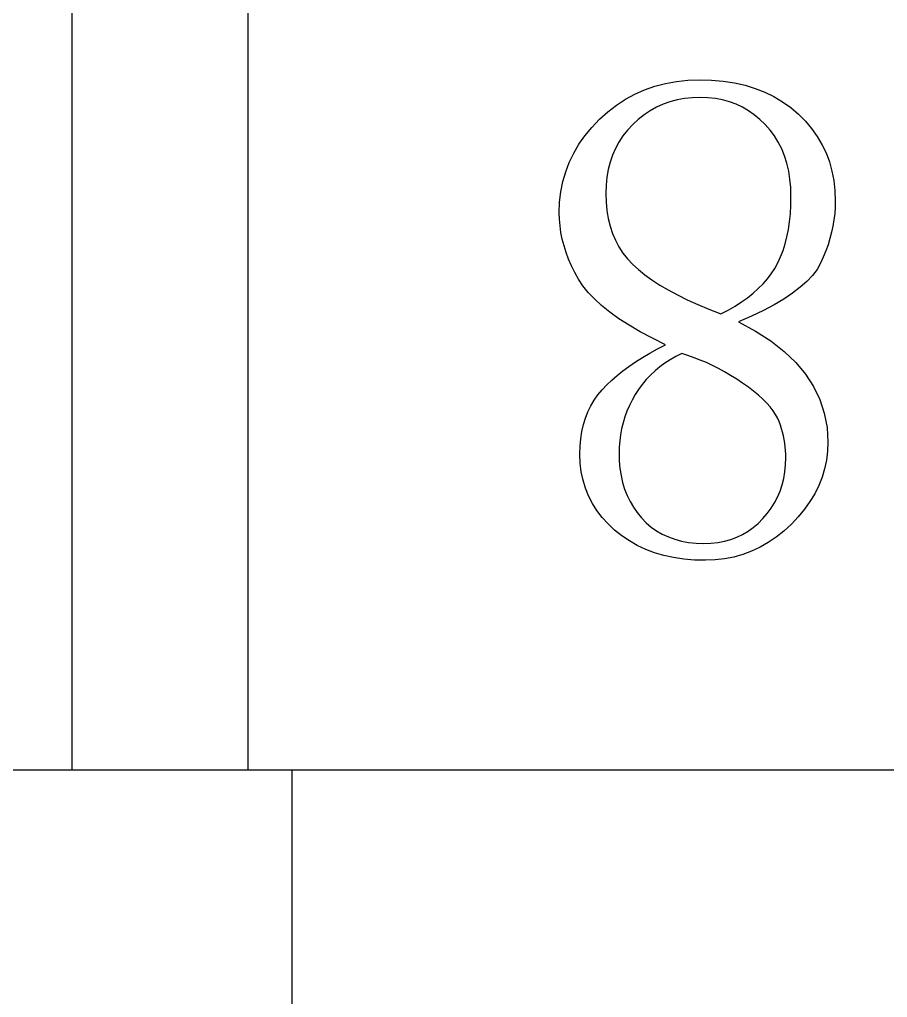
# Model space of a CAD drawing. Header units: millimetres. Extents: x -105 to 105, y -148 to 148.
# Drawn here: x 14.661 to 18.603, y 98.135 to 102.576 of the extents above; entities that cross this region are included whole.
import ezdxf

# ---------------------------------------------------------------- set-up
doc = ezdxf.new("R2010")
doc.units = ezdxf.units.MM
doc.layers.get('0').update_dxf_attribs({"lineweight": 18})

msp = doc.modelspace()

# ---------------------------------------------------------------- linework, layer by layer
at = {"color": 7, "lineweight": 30, "ltscale": 0.1925}
for p, q in [((14.8999, 99.1676), (14.8999, 106.8676)), ((15.6999, 99.1676), (15.6999, 106.8676))]:
    msp.add_line(p, q, dxfattribs=at)
at = {"color": 7, "lineweight": 30, "ltscale": 0.001242}
for p, q in [((17.5463, 102.2741), (17.5943, 102.2867)), ((17.3325, 102.1576), (17.3717, 102.1881))]:
    msp.add_line(p, q, dxfattribs=at)
at = {"color": 7, "lineweight": 30, "ltscale": 0.001266}
for p, q in [((17.5943, 102.2867), (17.6442, 102.2957)), ((17.295, 102.1235), (17.3325, 102.1576))]:
    msp.add_line(p, q, dxfattribs=at)
at = {"color": 7, "lineweight": 30, "ltscale": 0.001298}
msp.add_line((17.6442, 102.2957), (17.6958, 102.301), dxfattribs=at)
at = {"color": 7, "lineweight": 30, "ltscale": 0.001336}
msp.add_line((17.6958, 102.301), (17.7493, 102.3028), dxfattribs=at)
at = {"color": 7, "lineweight": 30, "ltscale": 0.00138}
msp.add_line((17.7493, 102.3028), (17.8044, 102.3013), dxfattribs=at)
at = {"color": 7, "lineweight": 30, "ltscale": 0.001328}
msp.add_line((17.8044, 102.3013), (17.8573, 102.2966), dxfattribs=at)
at = {"color": 7, "lineweight": 30, "ltscale": 0.001281}
msp.add_line((17.8573, 102.2966), (17.908, 102.2888), dxfattribs=at)
at = {"color": 7, "lineweight": 30, "ltscale": 0.001239}
msp.add_line((17.908, 102.2888), (17.9563, 102.2779), dxfattribs=at)
at = {"color": 7, "lineweight": 30, "ltscale": 0.001204}
msp.add_line((17.9563, 102.2779), (18.0024, 102.2639), dxfattribs=at)
at = {"color": 7, "lineweight": 30, "ltscale": 0.001217}
msp.add_line((17.4127, 102.215), (17.4554, 102.2383), dxfattribs=at)
at = {"color": 7, "lineweight": 30, "ltscale": 0.001218}
msp.add_line((17.4554, 102.2383), (17.4999, 102.258), dxfattribs=at)
at = {"color": 7, "lineweight": 30, "ltscale": 0.001226}
msp.add_line((17.4999, 102.258), (17.5463, 102.2741), dxfattribs=at)
at = {"color": 7, "lineweight": 30, "ltscale": 0.001175}
msp.add_line((18.0024, 102.2639), (18.0461, 102.2467), dxfattribs=at)
at = {"color": 7, "lineweight": 30, "ltscale": 0.001155}
msp.add_line((18.0461, 102.2467), (18.0876, 102.2264), dxfattribs=at)
at = {"color": 7, "lineweight": 30, "ltscale": 0.001225}
msp.add_line((17.3717, 102.1881), (17.4127, 102.215), dxfattribs=at)
at = {"color": 7, "lineweight": 30, "ltscale": 0.000823028}
msp.add_line((17.5837, 102.1918), (17.5537, 102.1783), dxfattribs=at)
at = {"color": 7, "lineweight": 30, "ltscale": 0.000829393}
msp.add_line((17.615, 102.2028), (17.5837, 102.1918), dxfattribs=at)
at = {"color": 7, "lineweight": 30, "ltscale": 0.000841211}
msp.add_line((17.6476, 102.2114), (17.615, 102.2028), dxfattribs=at)
at = {"color": 7, "lineweight": 30, "ltscale": 0.000857906}
msp.add_line((17.6813, 102.2175), (17.6476, 102.2114), dxfattribs=at)
at = {"color": 7, "lineweight": 30, "ltscale": 0.000880267}
msp.add_line((17.7164, 102.2211), (17.6813, 102.2175), dxfattribs=at)
at = {"color": 7, "lineweight": 30, "ltscale": 0.000906701}
msp.add_line((17.7526, 102.2224), (17.7164, 102.2211), dxfattribs=at)
at = {"color": 7, "lineweight": 30, "ltscale": 0.000874105}
msp.add_line((17.7876, 102.2211), (17.7526, 102.2224), dxfattribs=at)
at = {"color": 7, "lineweight": 30, "ltscale": 0.000847836}
msp.add_line((17.8213, 102.2175), (17.7876, 102.2211), dxfattribs=at)
at = {"color": 7, "lineweight": 30, "ltscale": 0.000827144}
msp.add_line((17.8538, 102.2114), (17.8213, 102.2175), dxfattribs=at)
at = {"color": 7, "lineweight": 30, "ltscale": 0.000811553}
msp.add_line((17.8851, 102.2028), (17.8538, 102.2114), dxfattribs=at)
at = {"color": 7, "lineweight": 30, "ltscale": 0.000801385}
msp.add_line((17.9152, 102.1918), (17.8851, 102.2028), dxfattribs=at)
at = {"color": 7, "lineweight": 30, "ltscale": 0.00079683}
msp.add_line((17.9441, 102.1783), (17.9152, 102.1918), dxfattribs=at)
at = {"color": 7, "lineweight": 30, "ltscale": 0.001142}
msp.add_line((18.0876, 102.2264), (18.1268, 102.2031), dxfattribs=at)
at = {"color": 7, "lineweight": 30, "ltscale": 0.001137}
msp.add_line((18.1268, 102.2031), (18.1638, 102.1766), dxfattribs=at)
at = {"color": 7, "lineweight": 30, "ltscale": 0.000827838}
msp.add_line((17.5249, 102.1624), (17.4973, 102.1441), dxfattribs=at)
at = {"color": 7, "lineweight": 30, "ltscale": 0.000822975}
msp.add_line((17.5537, 102.1783), (17.5249, 102.1624), dxfattribs=at)
at = {"color": 7, "lineweight": 30, "ltscale": 0.000798381}
msp.add_line((17.9718, 102.1624), (17.9441, 102.1783), dxfattribs=at)
at = {"color": 7, "lineweight": 30, "ltscale": 0.000805431}
msp.add_line((17.9983, 102.1441), (17.9718, 102.1624), dxfattribs=at)
at = {"color": 7, "lineweight": 30, "ltscale": 0.00114}
msp.add_line((18.1638, 102.1766), (18.1985, 102.147), dxfattribs=at)
at = {"color": 7, "lineweight": 30, "ltscale": 0.001129}
for p, q in [((18.1985, 102.147), (18.2303, 102.115)), ((17.632, 100.1329), (17.5878, 100.1425))]:
    msp.add_line(p, q, dxfattribs=at)
at = {"color": 7, "lineweight": 30, "ltscale": 0.00126}
msp.add_line((17.2603, 102.087), (17.295, 102.1235), dxfattribs=at)
at = {"color": 7, "lineweight": 30, "ltscale": 0.000856419}
msp.add_line((17.4459, 102.1), (17.4226, 102.0749), dxfattribs=at)
at = {"color": 7, "lineweight": 30, "ltscale": 0.000855159}
msp.add_line((17.471, 102.1233), (17.4459, 102.1), dxfattribs=at)
at = {"color": 7, "lineweight": 30, "ltscale": 0.00083896}
msp.add_line((17.4973, 102.1441), (17.471, 102.1233), dxfattribs=at)
at = {"color": 7, "lineweight": 30, "ltscale": 0.000818465}
msp.add_line((18.0235, 102.1233), (17.9983, 102.1441), dxfattribs=at)
at = {"color": 7, "lineweight": 30, "ltscale": 0.000836453}
msp.add_line((18.0476, 102.1), (18.0235, 102.1233), dxfattribs=at)
at = {"color": 7, "lineweight": 30, "ltscale": 0.000842869}
msp.add_line((18.0699, 102.0747), (18.0476, 102.1), dxfattribs=at)
at = {"color": 7, "lineweight": 30, "ltscale": 0.001102}
msp.add_line((18.2303, 102.115), (18.2588, 102.0813), dxfattribs=at)
at = {"color": 7, "lineweight": 30, "ltscale": 0.001224}
msp.add_line((17.2293, 102.0491), (17.2603, 102.087), dxfattribs=at)
at = {"color": 7, "lineweight": 30, "ltscale": 0.00084274}
msp.add_line((17.4226, 102.0749), (17.4019, 102.0483), dxfattribs=at)
at = {"color": 7, "lineweight": 30, "ltscale": 0.000837913}
msp.add_line((18.0898, 102.0478), (18.0699, 102.0747), dxfattribs=at)
at = {"color": 7, "lineweight": 30, "ltscale": 0.001083}
msp.add_line((18.2588, 102.0813), (18.2839, 102.046), dxfattribs=at)
at = {"color": 7, "lineweight": 30, "ltscale": 0.001194}
msp.add_line((17.2019, 102.01), (17.2293, 102.0491), dxfattribs=at)
at = {"color": 7, "lineweight": 30, "ltscale": 0.000832996}
msp.add_line((17.3835, 102.0204), (17.3676, 101.9911), dxfattribs=at)
at = {"color": 7, "lineweight": 30, "ltscale": 0.000835206}
msp.add_line((17.4019, 102.0483), (17.3835, 102.0204), dxfattribs=at)
at = {"color": 7, "lineweight": 30, "ltscale": 0.00083912}
msp.add_line((18.1074, 102.0192), (18.0898, 102.0478), dxfattribs=at)
at = {"color": 7, "lineweight": 30, "ltscale": 0.000846259}
msp.add_line((18.1227, 101.989), (18.1074, 102.0192), dxfattribs=at)
at = {"color": 7, "lineweight": 30, "ltscale": 0.001072}
msp.add_line((18.2839, 102.046), (18.3057, 102.0091), dxfattribs=at)
at = {"color": 7, "lineweight": 30, "ltscale": 0.001158}
msp.add_line((17.158, 101.9278), (17.1781, 101.9696), dxfattribs=at)
at = {"color": 7, "lineweight": 30, "ltscale": 0.001173}
msp.add_line((17.1781, 101.9696), (17.2019, 102.01), dxfattribs=at)
at = {"color": 7, "lineweight": 30, "ltscale": 0.000836977}
msp.add_line((17.3676, 101.9911), (17.3541, 101.9605), dxfattribs=at)
at = {"color": 7, "lineweight": 30, "ltscale": 0.000859333}
msp.add_line((18.1356, 101.9571), (18.1227, 101.989), dxfattribs=at)
at = {"color": 7, "lineweight": 30, "ltscale": 0.001069}
msp.add_line((18.3057, 102.0091), (18.3242, 101.9705), dxfattribs=at)
at = {"color": 7, "lineweight": 30, "ltscale": 0.001074}
for p, q in [((18.3242, 101.9705), (18.3393, 101.9303)), ((18.2512, 100.3873), (18.2264, 100.3523)), ((18.0618, 100.201), (18.0245, 100.1797))]:
    msp.add_line(p, q, dxfattribs=at)
at = {"color": 7, "lineweight": 30, "ltscale": 0.001152}
msp.add_line((17.1416, 101.8847), (17.158, 101.9278), dxfattribs=at)
at = {"color": 7, "lineweight": 30, "ltscale": 0.000862071}
msp.add_line((17.3431, 101.9285), (17.3345, 101.8951), dxfattribs=at)
at = {"color": 7, "lineweight": 30, "ltscale": 0.00084675}
msp.add_line((17.3541, 101.9605), (17.3431, 101.9285), dxfattribs=at)
at = {"color": 7, "lineweight": 30, "ltscale": 0.000878315}
msp.add_line((18.1462, 101.9236), (18.1356, 101.9571), dxfattribs=at)
at = {"color": 7, "lineweight": 30, "ltscale": 0.000902407}
msp.add_line((18.1544, 101.8885), (18.1462, 101.9236), dxfattribs=at)
at = {"color": 7, "lineweight": 30, "ltscale": 0.001087}
msp.add_line((18.3393, 101.9303), (18.351, 101.8885), dxfattribs=at)
at = {"color": 7, "lineweight": 30, "ltscale": 0.001154}
msp.add_line((17.1288, 101.8404), (17.1416, 101.8847), dxfattribs=at)
at = {"color": 7, "lineweight": 30, "ltscale": 0.00088288}
msp.add_line((17.3345, 101.8951), (17.3284, 101.8603), dxfattribs=at)
at = {"color": 7, "lineweight": 30, "ltscale": 0.000931157}
msp.add_line((18.1602, 101.8517), (18.1544, 101.8885), dxfattribs=at)
at = {"color": 7, "lineweight": 30, "ltscale": 0.001107}
msp.add_line((18.351, 101.8885), (18.3594, 101.845), dxfattribs=at)
at = {"color": 7, "lineweight": 30, "ltscale": 0.001164}
msp.add_line((17.1197, 101.7947), (17.1288, 101.8404), dxfattribs=at)
at = {"color": 7, "lineweight": 30, "ltscale": 0.000908536}
msp.add_line((17.3284, 101.8603), (17.3248, 101.8241), dxfattribs=at)
at = {"color": 7, "lineweight": 30, "ltscale": 0.000964937}
msp.add_line((18.1638, 101.8133), (18.1602, 101.8517), dxfattribs=at)
at = {"color": 7, "lineweight": 30, "ltscale": 0.001135}
msp.add_line((18.3594, 101.845), (18.3644, 101.7999), dxfattribs=at)
at = {"color": 7, "lineweight": 30, "ltscale": 0.001183}
msp.add_line((17.1142, 101.7477), (17.1197, 101.7947), dxfattribs=at)
at = {"color": 7, "lineweight": 30, "ltscale": 0.00093853}
msp.add_line((17.3248, 101.8241), (17.3235, 101.7866), dxfattribs=at)
at = {"color": 7, "lineweight": 30, "ltscale": 0.001002}
for p, q in [((18.1649, 101.7732), (18.1638, 101.8133)), ((18.1642, 101.7331), (18.1649, 101.7732))]:
    msp.add_line(p, q, dxfattribs=at)
at = {"color": 7, "lineweight": 30, "ltscale": 0.00117}
msp.add_line((18.3644, 101.7999), (18.3661, 101.7531), dxfattribs=at)
at = {"color": 7, "lineweight": 30, "ltscale": 0.001208}
msp.add_line((17.1124, 101.6994), (17.1142, 101.7477), dxfattribs=at)
at = {"color": 7, "lineweight": 30, "ltscale": 0.00098619}
msp.add_line((17.3235, 101.7866), (17.3248, 101.7472), dxfattribs=at)
at = {"color": 7, "lineweight": 30, "ltscale": 0.000949724}
msp.add_line((17.3248, 101.7472), (17.3284, 101.7094), dxfattribs=at)
at = {"color": 7, "lineweight": 30, "ltscale": 0.000719643}
msp.add_line((18.3661, 101.7531), (18.3654, 101.7243), dxfattribs=at)
at = {"color": 7, "lineweight": 30, "ltscale": 0.000917842}
msp.add_line((17.3284, 101.7094), (17.3345, 101.6732), dxfattribs=at)
at = {"color": 7, "lineweight": 30, "ltscale": 0.000962322}
msp.add_line((18.162, 101.6947), (18.1642, 101.7331), dxfattribs=at)
at = {"color": 7, "lineweight": 30, "ltscale": 0.000718725}
msp.add_line((18.3654, 101.7243), (18.3634, 101.6956), dxfattribs=at)
at = {"color": 7, "lineweight": 30, "ltscale": 0.00075467}
msp.add_line((17.1132, 101.6693), (17.1124, 101.6994), dxfattribs=at)
at = {"color": 7, "lineweight": 30, "ltscale": 0.000756998}
msp.add_line((17.1158, 101.6391), (17.1132, 101.6693), dxfattribs=at)
at = {"color": 7, "lineweight": 30, "ltscale": 0.000891109}
msp.add_line((17.3345, 101.6732), (17.3431, 101.6386), dxfattribs=at)
at = {"color": 7, "lineweight": 30, "ltscale": 0.000888341}
msp.add_line((18.1531, 101.6227), (18.1583, 101.6579), dxfattribs=at)
at = {"color": 7, "lineweight": 30, "ltscale": 0.000924307}
msp.add_line((18.1583, 101.6579), (18.162, 101.6947), dxfattribs=at)
at = {"color": 7, "lineweight": 30, "ltscale": 0.000721642}
msp.add_line((18.36, 101.667), (18.3553, 101.6386), dxfattribs=at)
at = {"color": 7, "lineweight": 30, "ltscale": 0.000719405}
msp.add_line((18.3634, 101.6956), (18.36, 101.667), dxfattribs=at)
at = {"color": 7, "lineweight": 30, "ltscale": 0.000761962}
msp.add_line((17.1202, 101.6089), (17.1158, 101.6391), dxfattribs=at)
at = {"color": 7, "lineweight": 30, "ltscale": 0.000869149}
msp.add_line((17.3431, 101.6386), (17.3541, 101.6056), dxfattribs=at)
at = {"color": 7, "lineweight": 30, "ltscale": 0.00085361}
msp.add_line((18.1465, 101.5892), (18.1531, 101.6227), dxfattribs=at)
at = {"color": 7, "lineweight": 30, "ltscale": 0.00072517}
msp.add_line((18.3553, 101.6386), (18.3493, 101.6102), dxfattribs=at)
at = {"color": 7, "lineweight": 30, "ltscale": 0.000769634}
msp.add_line((17.1263, 101.5788), (17.1202, 101.6089), dxfattribs=at)
at = {"color": 7, "lineweight": 30, "ltscale": 0.000779286}
msp.add_line((17.1341, 101.5486), (17.1263, 101.5788), dxfattribs=at)
at = {"color": 7, "lineweight": 30, "ltscale": 0.000853774}
msp.add_line((17.3541, 101.6056), (17.3676, 101.5742), dxfattribs=at)
at = {"color": 7, "lineweight": 30, "ltscale": 0.000843576}
msp.add_line((17.3676, 101.5742), (17.3835, 101.5444), dxfattribs=at)
at = {"color": 7, "lineweight": 30, "ltscale": 0.000822141}
msp.add_line((18.1384, 101.5574), (18.1465, 101.5892), dxfattribs=at)
at = {"color": 7, "lineweight": 30, "ltscale": 0.000737532}
msp.add_line((18.3419, 101.5819), (18.3332, 101.5537), dxfattribs=at)
at = {"color": 7, "lineweight": 30, "ltscale": 0.000730297}
msp.add_line((18.3493, 101.6102), (18.3419, 101.5819), dxfattribs=at)
at = {"color": 7, "lineweight": 30, "ltscale": 0.000791482}
msp.add_line((17.1437, 101.5184), (17.1341, 101.5486), dxfattribs=at)
at = {"color": 7, "lineweight": 30, "ltscale": 0.000840262}
msp.add_line((17.3835, 101.5444), (17.4018, 101.5163), dxfattribs=at)
at = {"color": 7, "lineweight": 30, "ltscale": 0.000766221}
msp.add_line((18.1177, 101.4986), (18.1288, 101.5271), dxfattribs=at)
at = {"color": 7, "lineweight": 30, "ltscale": 0.000792573}
msp.add_line((18.1288, 101.5271), (18.1384, 101.5574), dxfattribs=at)
at = {"color": 7, "lineweight": 30, "ltscale": 0.000755069}
msp.add_line((18.3232, 101.5257), (18.3118, 101.4977), dxfattribs=at)
at = {"color": 7, "lineweight": 30, "ltscale": 0.000745564}
msp.add_line((18.3332, 101.5537), (18.3232, 101.5257), dxfattribs=at)
at = {"color": 7, "lineweight": 30, "ltscale": 0.000805533}
msp.add_line((17.155, 101.4882), (17.1437, 101.5184), dxfattribs=at)
at = {"color": 7, "lineweight": 30, "ltscale": 0.00082205}
msp.add_line((17.1681, 101.4581), (17.155, 101.4882), dxfattribs=at)
at = {"color": 7, "lineweight": 30, "ltscale": 0.000843125}
msp.add_line((17.4018, 101.5163), (17.4226, 101.4897), dxfattribs=at)
at = {"color": 7, "lineweight": 30, "ltscale": 0.000852364}
msp.add_line((17.4226, 101.4897), (17.4459, 101.4648), dxfattribs=at)
at = {"color": 7, "lineweight": 30, "ltscale": 0.000742651}
msp.add_line((18.1052, 101.4716), (18.1177, 101.4986), dxfattribs=at)
at = {"color": 7, "lineweight": 30, "ltscale": 0.000766285}
msp.add_line((18.3118, 101.4977), (18.299, 101.4698), dxfattribs=at)
at = {"color": 7, "lineweight": 30, "ltscale": 0.00084039}
msp.add_line((17.1829, 101.4279), (17.1681, 101.4581), dxfattribs=at)
at = {"color": 7, "lineweight": 30, "ltscale": 0.000884687}
msp.add_line((17.4459, 101.4648), (17.4719, 101.4408), dxfattribs=at)
at = {"color": 7, "lineweight": 30, "ltscale": 0.000938098}
msp.add_line((17.4719, 101.4408), (17.5011, 101.4172), dxfattribs=at)
at = {"color": 7, "lineweight": 30, "ltscale": 0.000718899}
msp.add_line((18.0755, 101.4223), (18.0912, 101.4463), dxfattribs=at)
at = {"color": 7, "lineweight": 30, "ltscale": 0.000722877}
msp.add_line((18.0912, 101.4463), (18.1052, 101.4716), dxfattribs=at)
at = {"color": 7, "lineweight": 30, "ltscale": 0.000857659}
msp.add_line((18.2832, 101.4421), (18.2627, 101.4146), dxfattribs=at)
at = {"color": 7, "lineweight": 30, "ltscale": 0.000797101}
msp.add_line((18.299, 101.4698), (18.2832, 101.4421), dxfattribs=at)
at = {"color": 7, "lineweight": 30, "ltscale": 0.000860276}
msp.add_line((17.1995, 101.3977), (17.1829, 101.4279), dxfattribs=at)
at = {"color": 7, "lineweight": 30, "ltscale": 0.000899249}
msp.add_line((17.2191, 101.3676), (17.1995, 101.3977), dxfattribs=at)
at = {"color": 7, "lineweight": 30, "ltscale": 0.000995114}
msp.add_line((17.5011, 101.4172), (17.5333, 101.3939), dxfattribs=at)
at = {"color": 7, "lineweight": 30, "ltscale": 0.001055}
msp.add_line((17.5333, 101.3939), (17.5687, 101.3709), dxfattribs=at)
at = {"color": 7, "lineweight": 30, "ltscale": 0.000746819}
msp.add_line((18.0382, 101.3764), (18.0578, 101.3989), dxfattribs=at)
at = {"color": 7, "lineweight": 30, "ltscale": 0.000731478}
msp.add_line((18.0578, 101.3989), (18.0755, 101.4223), dxfattribs=at)
at = {"color": 7, "lineweight": 30, "ltscale": 0.000929606}
msp.add_line((18.2627, 101.4146), (18.2374, 101.3874), dxfattribs=at)
at = {"color": 7, "lineweight": 30, "ltscale": 0.00096289}
msp.add_line((17.2432, 101.3375), (17.2191, 101.3676), dxfattribs=at)
at = {"color": 7, "lineweight": 30, "ltscale": 0.001116}
msp.add_line((17.5687, 101.3709), (17.6072, 101.3483), dxfattribs=at)
at = {"color": 7, "lineweight": 30, "ltscale": 0.00118}
msp.add_line((17.6072, 101.3483), (17.6488, 101.326), dxfattribs=at)
at = {"color": 7, "lineweight": 30, "ltscale": 0.000787931}
msp.add_line((17.9931, 101.3336), (18.0166, 101.3546), dxfattribs=at)
at = {"color": 7, "lineweight": 30, "ltscale": 0.000765936}
msp.add_line((18.0166, 101.3546), (18.0382, 101.3764), dxfattribs=at)
at = {"color": 7, "lineweight": 30, "ltscale": 0.001098}
msp.add_line((18.2073, 101.3604), (18.1725, 101.3336), dxfattribs=at)
at = {"color": 7, "lineweight": 30, "ltscale": 0.00101}
msp.add_line((18.2374, 101.3874), (18.2073, 101.3604), dxfattribs=at)
at = {"color": 7, "lineweight": 30, "ltscale": 0.001035}
msp.add_line((17.2717, 101.3075), (17.2432, 101.3375), dxfattribs=at)
at = {"color": 7, "lineweight": 30, "ltscale": 0.001113}
msp.add_line((17.3046, 101.2776), (17.2717, 101.3075), dxfattribs=at)
at = {"color": 7, "lineweight": 30, "ltscale": 0.001246}
msp.add_line((17.6488, 101.326), (17.6936, 101.304), dxfattribs=at)
at = {"color": 7, "lineweight": 30, "ltscale": 0.001313}
msp.add_line((17.6936, 101.304), (17.7414, 101.2824), dxfattribs=at)
at = {"color": 7, "lineweight": 30, "ltscale": 0.000840007}
msp.add_line((17.9403, 101.2939), (17.9677, 101.3134), dxfattribs=at)
at = {"color": 7, "lineweight": 30, "ltscale": 0.000812704}
msp.add_line((17.9677, 101.3134), (17.9931, 101.3336), dxfattribs=at)
at = {"color": 7, "lineweight": 30, "ltscale": 0.001289}
msp.add_line((18.1329, 101.3071), (18.0885, 101.2808), dxfattribs=at)
at = {"color": 7, "lineweight": 30, "ltscale": 0.001191}
msp.add_line((18.1725, 101.3336), (18.1329, 101.3071), dxfattribs=at)
at = {"color": 7, "lineweight": 30, "ltscale": 0.001195}
msp.add_line((17.342, 101.2477), (17.3046, 101.2776), dxfattribs=at)
at = {"color": 7, "lineweight": 30, "ltscale": 0.001381}
msp.add_line((17.7414, 101.2824), (17.7924, 101.2611), dxfattribs=at)
at = {"color": 7, "lineweight": 30, "ltscale": 0.00145}
msp.add_line((17.7924, 101.2611), (17.8465, 101.2402), dxfattribs=at)
at = {"color": 7, "lineweight": 30, "ltscale": 0.00093436}
msp.add_line((17.8465, 101.2402), (17.8797, 101.2573), dxfattribs=at)
at = {"color": 7, "lineweight": 30, "ltscale": 0.000901266}
msp.add_line((17.8797, 101.2573), (17.911, 101.2752), dxfattribs=at)
at = {"color": 7, "lineweight": 30, "ltscale": 0.00086934}
msp.add_line((17.911, 101.2752), (17.9403, 101.2939), dxfattribs=at)
at = {"color": 7, "lineweight": 30, "ltscale": 0.00139}
msp.add_line((18.0885, 101.2808), (18.0394, 101.2547), dxfattribs=at)
at = {"color": 7, "lineweight": 30, "ltscale": 0.001283}
msp.add_line((17.3837, 101.2179), (17.342, 101.2477), dxfattribs=at)
at = {"color": 7, "lineweight": 30, "ltscale": 0.001374}
msp.add_line((17.4299, 101.1882), (17.3837, 101.2179), dxfattribs=at)
at = {"color": 7, "lineweight": 30, "ltscale": 0.001599}
msp.add_line((17.9856, 101.2289), (17.9269, 101.2033), dxfattribs=at)
at = {"color": 7, "lineweight": 30, "ltscale": 0.001494}
msp.add_line((18.0394, 101.2547), (17.9856, 101.2289), dxfattribs=at)
at = {"color": 7, "lineweight": 30, "ltscale": 0.001467}
msp.add_line((17.4806, 101.1585), (17.4299, 101.1882), dxfattribs=at)
at = {"color": 7, "lineweight": 30, "ltscale": 0.00219}
msp.add_line((17.9269, 101.2033), (18.004, 101.1616), dxfattribs=at)
at = {"color": 7, "lineweight": 30, "ltscale": 0.001563}
msp.add_line((17.5356, 101.1289), (17.4806, 101.1585), dxfattribs=at)
at = {"color": 7, "lineweight": 30, "ltscale": 0.00166}
msp.add_line((17.5951, 101.0994), (17.5356, 101.1289), dxfattribs=at)
at = {"color": 7, "lineweight": 30, "ltscale": 0.002052}
msp.add_line((18.004, 101.1616), (18.0729, 101.1171), dxfattribs=at)
at = {"color": 7, "lineweight": 30, "ltscale": 0.000997452}
msp.add_line((17.5235, 101.0612), (17.5584, 101.0804), dxfattribs=at)
at = {"color": 7, "lineweight": 30, "ltscale": 0.001032}
msp.add_line((17.5584, 101.0804), (17.5951, 101.0994), dxfattribs=at)
at = {"color": 7, "lineweight": 30, "ltscale": 0.001929}
msp.add_line((18.0729, 101.1171), (18.1338, 101.0697), dxfattribs=at)
at = {"color": 7, "lineweight": 30, "ltscale": 0.000930971}
msp.add_line((17.4588, 101.0216), (17.4903, 101.0416), dxfattribs=at)
at = {"color": 7, "lineweight": 30, "ltscale": 0.000963517}
msp.add_line((17.4903, 101.0416), (17.5235, 101.0612), dxfattribs=at)
at = {"color": 7, "lineweight": 30, "ltscale": 0.000735075}
msp.add_line((17.642, 101.0458), (17.6164, 101.0313), dxfattribs=at)
at = {"color": 7, "lineweight": 30, "ltscale": 0.000749357}
msp.add_line((17.6688, 101.0592), (17.642, 101.0458), dxfattribs=at)
at = {"color": 7, "lineweight": 30, "ltscale": 0.0007347}
msp.add_line((17.6969, 101.0506), (17.6688, 101.0592), dxfattribs=at)
at = {"color": 7, "lineweight": 30, "ltscale": 0.000740656}
msp.add_line((17.7249, 101.0409), (17.6969, 101.0506), dxfattribs=at)
at = {"color": 7, "lineweight": 30, "ltscale": 0.000747471}
msp.add_line((17.7528, 101.0302), (17.7249, 101.0409), dxfattribs=at)
at = {"color": 7, "lineweight": 30, "ltscale": 0.001822}
msp.add_line((18.1338, 101.0697), (18.1865, 101.0193), dxfattribs=at)
at = {"color": 7, "lineweight": 30, "ltscale": 0.000868596}
msp.add_line((17.4012, 100.9807), (17.4291, 101.0013), dxfattribs=at)
at = {"color": 7, "lineweight": 30, "ltscale": 0.000898939}
msp.add_line((17.4291, 101.0013), (17.4588, 101.0216), dxfattribs=at)
at = {"color": 7, "lineweight": 30, "ltscale": 0.000706163}
msp.add_line((17.569, 100.9988), (17.5473, 100.9808), dxfattribs=at)
at = {"color": 7, "lineweight": 30, "ltscale": 0.0007134}
msp.add_line((17.5921, 101.0157), (17.569, 100.9988), dxfattribs=at)
at = {"color": 7, "lineweight": 30, "ltscale": 0.000722861}
msp.add_line((17.6164, 101.0313), (17.5921, 101.0157), dxfattribs=at)
at = {"color": 7, "lineweight": 30, "ltscale": 0.000755179}
msp.add_line((17.7806, 101.0184), (17.7528, 101.0302), dxfattribs=at)
at = {"color": 7, "lineweight": 30, "ltscale": 0.000763657}
msp.add_line((17.8083, 101.0055), (17.7806, 101.0184), dxfattribs=at)
at = {"color": 7, "lineweight": 30, "ltscale": 0.000773159}
msp.add_line((17.8359, 100.9916), (17.8083, 101.0055), dxfattribs=at)
at = {"color": 7, "lineweight": 30, "ltscale": 0.000783644}
msp.add_line((17.8635, 100.9766), (17.8359, 100.9916), dxfattribs=at)
at = {"color": 7, "lineweight": 30, "ltscale": 0.001736}
msp.add_line((18.1865, 101.0193), (18.2311, 100.9661), dxfattribs=at)
at = {"color": 7, "lineweight": 30, "ltscale": 0.000810912}
msp.add_line((17.3505, 100.9385), (17.375, 100.9598), dxfattribs=at)
at = {"color": 7, "lineweight": 30, "ltscale": 0.000838943}
msp.add_line((17.375, 100.9598), (17.4012, 100.9807), dxfattribs=at)
at = {"color": 7, "lineweight": 30, "ltscale": 0.000699597}
msp.add_line((17.5268, 100.9616), (17.5076, 100.9413), dxfattribs=at)
at = {"color": 7, "lineweight": 30, "ltscale": 0.000701829}
msp.add_line((17.5473, 100.9808), (17.5268, 100.9616), dxfattribs=at)
at = {"color": 7, "lineweight": 30, "ltscale": 0.000794318}
msp.add_line((17.8909, 100.9605), (17.8635, 100.9766), dxfattribs=at)
at = {"color": 7, "lineweight": 30, "ltscale": 0.00080623}
msp.add_line((17.9182, 100.9433), (17.8909, 100.9605), dxfattribs=at)
at = {"color": 7, "lineweight": 30, "ltscale": 0.001673}
msp.add_line((18.2311, 100.9661), (18.2677, 100.9101), dxfattribs=at)
at = {"color": 7, "lineweight": 30, "ltscale": 0.000759376}
msp.add_line((17.3068, 100.8949), (17.3278, 100.9169), dxfattribs=at)
at = {"color": 7, "lineweight": 30, "ltscale": 0.000784105}
msp.add_line((17.3278, 100.9169), (17.3505, 100.9385), dxfattribs=at)
at = {"color": 7, "lineweight": 30, "ltscale": 0.000703966}
msp.add_line((17.4897, 100.9197), (17.473, 100.897), dxfattribs=at)
at = {"color": 7, "lineweight": 30, "ltscale": 0.000700861}
msp.add_line((17.5076, 100.9413), (17.4897, 100.9197), dxfattribs=at)
at = {"color": 7, "lineweight": 30, "ltscale": 0.000818794}
msp.add_line((17.9454, 100.9251), (17.9182, 100.9433), dxfattribs=at)
at = {"color": 7, "lineweight": 30, "ltscale": 0.000801757}
msp.add_line((17.9715, 100.9064), (17.9454, 100.9251), dxfattribs=at)
at = {"color": 7, "lineweight": 30, "ltscale": 0.000755233}
msp.add_line((17.9954, 100.8881), (17.9715, 100.9064), dxfattribs=at)
at = {"color": 7, "lineweight": 30, "ltscale": 0.001636}
msp.add_line((18.2677, 100.9101), (18.296, 100.8511), dxfattribs=at)
at = {"color": 7, "lineweight": 30, "ltscale": 0.000741659}
msp.add_line((17.2706, 100.8478), (17.2877, 100.8721), dxfattribs=at)
at = {"color": 7, "lineweight": 30, "ltscale": 0.000744161}
msp.add_line((17.2877, 100.8721), (17.3068, 100.8949), dxfattribs=at)
at = {"color": 7, "lineweight": 30, "ltscale": 0.00070983}
msp.add_line((17.4576, 100.8731), (17.4436, 100.8484), dxfattribs=at)
at = {"color": 7, "lineweight": 30, "ltscale": 0.00071038}
msp.add_line((17.473, 100.897), (17.4576, 100.8731), dxfattribs=at)
at = {"color": 7, "lineweight": 30, "ltscale": 0.000709852}
msp.add_line((18.0173, 100.87), (17.9954, 100.8881), dxfattribs=at)
at = {"color": 7, "lineweight": 30, "ltscale": 0.00066538}
msp.add_line((18.0371, 100.8521), (18.0173, 100.87), dxfattribs=at)
at = {"color": 7, "lineweight": 30, "ltscale": 0.000751212}
msp.add_line((17.2424, 100.7951), (17.2555, 100.8222), dxfattribs=at)
at = {"color": 7, "lineweight": 30, "ltscale": 0.000743643}
msp.add_line((17.2555, 100.8222), (17.2706, 100.8478), dxfattribs=at)
at = {"color": 7, "lineweight": 30, "ltscale": 0.000696172}
msp.add_line((17.4311, 100.8233), (17.42, 100.7977), dxfattribs=at)
at = {"color": 7, "lineweight": 30, "ltscale": 0.000701928}
msp.add_line((17.4436, 100.8484), (17.4311, 100.8233), dxfattribs=at)
at = {"color": 7, "lineweight": 30, "ltscale": 0.000622696}
msp.add_line((18.0547, 100.8346), (18.0371, 100.8521), dxfattribs=at)
at = {"color": 7, "lineweight": 30, "ltscale": 0.000581039}
msp.add_line((18.0703, 100.8173), (18.0547, 100.8346), dxfattribs=at)
at = {"color": 7, "lineweight": 30, "ltscale": 0.000542301}
msp.add_line((18.0837, 100.8002), (18.0703, 100.8173), dxfattribs=at)
at = {"color": 7, "lineweight": 30, "ltscale": 0.001627}
msp.add_line((18.296, 100.8511), (18.3163, 100.7892), dxfattribs=at)
at = {"color": 7, "lineweight": 30, "ltscale": 0.000763237}
msp.add_line((17.2314, 100.7667), (17.2424, 100.7951), dxfattribs=at)
at = {"color": 7, "lineweight": 30, "ltscale": 0.000691171}
msp.add_line((17.4104, 100.7717), (17.4023, 100.7453), dxfattribs=at)
at = {"color": 7, "lineweight": 30, "ltscale": 0.00069283}
msp.add_line((17.42, 100.7977), (17.4104, 100.7717), dxfattribs=at)
at = {"color": 7, "lineweight": 30, "ltscale": 0.000505577}
msp.add_line((18.095, 100.7835), (18.0837, 100.8002), dxfattribs=at)
at = {"color": 7, "lineweight": 30, "ltscale": 0.000471927}
msp.add_line((18.1042, 100.767), (18.095, 100.7835), dxfattribs=at)
at = {"color": 7, "lineweight": 30, "ltscale": 0.001647}
msp.add_line((18.3163, 100.7892), (18.3285, 100.7245), dxfattribs=at)
at = {"color": 7, "lineweight": 30, "ltscale": 0.000801584}
msp.add_line((17.2153, 100.7055), (17.2223, 100.7368), dxfattribs=at)
at = {"color": 7, "lineweight": 30, "ltscale": 0.000780294}
msp.add_line((17.2223, 100.7368), (17.2314, 100.7667), dxfattribs=at)
at = {"color": 7, "lineweight": 30, "ltscale": 0.000691914}
msp.add_line((17.4023, 100.7453), (17.3957, 100.7184), dxfattribs=at)
at = {"color": 7, "lineweight": 30, "ltscale": 0.000442777}
msp.add_line((18.1113, 100.7508), (18.1042, 100.767), dxfattribs=at)
at = {"color": 7, "lineweight": 30, "ltscale": 0.000427965}
msp.add_line((18.117, 100.7346), (18.1113, 100.7508), dxfattribs=at)
at = {"color": 7, "lineweight": 30, "ltscale": 0.00042455}
msp.add_line((18.1222, 100.7184), (18.117, 100.7346), dxfattribs=at)
at = {"color": 7, "lineweight": 30, "ltscale": 0.001694}
msp.add_line((18.3285, 100.7245), (18.3325, 100.6569), dxfattribs=at)
at = {"color": 7, "lineweight": 30, "ltscale": 0.000826531}
msp.add_line((17.2102, 100.6729), (17.2153, 100.7055), dxfattribs=at)
at = {"color": 7, "lineweight": 30, "ltscale": 0.000699604}
msp.add_line((17.3905, 100.6911), (17.3868, 100.6634), dxfattribs=at)
at = {"color": 7, "lineweight": 30, "ltscale": 0.000694558}
msp.add_line((17.3957, 100.7184), (17.3905, 100.6911), dxfattribs=at)
at = {"color": 7, "lineweight": 30, "ltscale": 0.000421716}
msp.add_line((18.1267, 100.7022), (18.1222, 100.7184), dxfattribs=at)
at = {"color": 7, "lineweight": 30, "ltscale": 0.000419781}
msp.add_line((18.1306, 100.6859), (18.1267, 100.7022), dxfattribs=at)
at = {"color": 7, "lineweight": 30, "ltscale": 0.000418164}
msp.add_line((18.1339, 100.6695), (18.1306, 100.6859), dxfattribs=at)
at = {"color": 7, "lineweight": 30, "ltscale": 0.000887656}
msp.add_line((17.2062, 100.6033), (17.2072, 100.6388), dxfattribs=at)
at = {"color": 7, "lineweight": 30, "ltscale": 0.000855717}
msp.add_line((17.2072, 100.6388), (17.2102, 100.6729), dxfattribs=at)
at = {"color": 7, "lineweight": 30, "ltscale": 0.00071549}
msp.add_line((17.3846, 100.6352), (17.3839, 100.6066), dxfattribs=at)
at = {"color": 7, "lineweight": 30, "ltscale": 0.000706567}
msp.add_line((17.3868, 100.6634), (17.3846, 100.6352), dxfattribs=at)
at = {"color": 7, "lineweight": 30, "ltscale": 0.000416981}
msp.add_line((18.1366, 100.653), (18.1339, 100.6695), dxfattribs=at)
at = {"color": 7, "lineweight": 30, "ltscale": 0.000416496}
msp.add_line((18.1388, 100.6365), (18.1366, 100.653), dxfattribs=at)
at = {"color": 7, "lineweight": 30, "ltscale": 0.000416564}
msp.add_line((18.1403, 100.6199), (18.1388, 100.6365), dxfattribs=at)
at = {"color": 7, "lineweight": 30, "ltscale": 0.001029}
msp.add_line((18.3325, 100.6569), (18.3309, 100.6158), dxfattribs=at)
at = {"color": 7, "lineweight": 30, "ltscale": 0.001023}
msp.add_line((17.2078, 100.5624), (17.2062, 100.6033), dxfattribs=at)
at = {"color": 7, "lineweight": 30, "ltscale": 0.000873368}
msp.add_line((17.3839, 100.6066), (17.3849, 100.5717), dxfattribs=at)
at = {"color": 7, "lineweight": 30, "ltscale": 0.000417183}
msp.add_line((18.1412, 100.6032), (18.1403, 100.6199), dxfattribs=at)
at = {"color": 7, "lineweight": 30, "ltscale": 0.000418351}
msp.add_line((18.1415, 100.5865), (18.1412, 100.6032), dxfattribs=at)
at = {"color": 7, "lineweight": 30, "ltscale": 0.001014}
msp.add_line((18.3309, 100.6158), (18.3259, 100.5755), dxfattribs=at)
at = {"color": 7, "lineweight": 30, "ltscale": 0.000993331}
msp.add_line((17.2125, 100.523), (17.2078, 100.5624), dxfattribs=at)
at = {"color": 7, "lineweight": 30, "ltscale": 0.000845198}
msp.add_line((17.3849, 100.5717), (17.388, 100.538), dxfattribs=at)
at = {"color": 7, "lineweight": 30, "ltscale": 0.000786065}
msp.add_line((18.1373, 100.5229), (18.1404, 100.5542), dxfattribs=at)
at = {"color": 7, "lineweight": 30, "ltscale": 0.000808757}
msp.add_line((18.1404, 100.5542), (18.1415, 100.5865), dxfattribs=at)
at = {"color": 7, "lineweight": 30, "ltscale": 0.001006}
for p, q in [((18.3259, 100.5755), (18.3176, 100.5361)), ((18.3176, 100.5361), (18.306, 100.4976))]:
    msp.add_line(p, q, dxfattribs=at)
at = {"color": 7, "lineweight": 30, "ltscale": 0.000971573}
msp.add_line((17.2204, 100.4849), (17.2125, 100.523), dxfattribs=at)
at = {"color": 7, "lineweight": 30, "ltscale": 0.000820823}
msp.add_line((17.388, 100.538), (17.3931, 100.5056), dxfattribs=at)
at = {"color": 7, "lineweight": 30, "ltscale": 0.000799986}
msp.add_line((17.3931, 100.5056), (17.4002, 100.4744), dxfattribs=at)
at = {"color": 7, "lineweight": 30, "ltscale": 0.000767557}
msp.add_line((18.1321, 100.4926), (18.1373, 100.5229), dxfattribs=at)
at = {"color": 7, "lineweight": 30, "ltscale": 0.000956406}
msp.add_line((17.2314, 100.4483), (17.2204, 100.4849), dxfattribs=at)
at = {"color": 7, "lineweight": 30, "ltscale": 0.000783359}
msp.add_line((17.4002, 100.4744), (17.4094, 100.4445), dxfattribs=at)
at = {"color": 7, "lineweight": 30, "ltscale": 0.000742185}
msp.add_line((18.1155, 100.4352), (18.1248, 100.4634), dxfattribs=at)
at = {"color": 7, "lineweight": 30, "ltscale": 0.000752604}
msp.add_line((18.1248, 100.4634), (18.1321, 100.4926), dxfattribs=at)
at = {"color": 7, "lineweight": 30, "ltscale": 0.001026}
msp.add_line((18.2911, 100.46), (18.2728, 100.4232), dxfattribs=at)
at = {"color": 7, "lineweight": 30, "ltscale": 0.001012}
msp.add_line((18.306, 100.4976), (18.2911, 100.46), dxfattribs=at)
at = {"color": 7, "lineweight": 30, "ltscale": 0.000949609}
msp.add_line((17.2456, 100.413), (17.2314, 100.4483), dxfattribs=at)
at = {"color": 7, "lineweight": 30, "ltscale": 0.00094994}
msp.add_line((17.2629, 100.3792), (17.2456, 100.413), dxfattribs=at)
at = {"color": 7, "lineweight": 30, "ltscale": 0.000771012}
msp.add_line((17.4094, 100.4445), (17.4207, 100.4157), dxfattribs=at)
at = {"color": 7, "lineweight": 30, "ltscale": 0.000762893}
msp.add_line((17.4207, 100.4157), (17.434, 100.3883), dxfattribs=at)
at = {"color": 7, "lineweight": 30, "ltscale": 0.000736154}
msp.add_line((18.1041, 100.4081), (18.1155, 100.4352), dxfattribs=at)
at = {"color": 7, "lineweight": 30, "ltscale": 0.001047}
msp.add_line((18.2728, 100.4232), (18.2512, 100.3873), dxfattribs=at)
at = {"color": 7, "lineweight": 30, "ltscale": 0.000958741}
msp.add_line((17.2834, 100.3468), (17.2629, 100.3792), dxfattribs=at)
at = {"color": 7, "lineweight": 30, "ltscale": 0.000759593}
msp.add_line((17.434, 100.3883), (17.4493, 100.362), dxfattribs=at)
at = {"color": 7, "lineweight": 30, "ltscale": 0.000737791}
msp.add_line((18.075, 100.3569), (18.0906, 100.382), dxfattribs=at)
at = {"color": 7, "lineweight": 30, "ltscale": 0.000734498}
msp.add_line((18.0906, 100.382), (18.1041, 100.4081), dxfattribs=at)
at = {"color": 7, "lineweight": 30, "ltscale": 0.000974685}
msp.add_line((17.307, 100.3158), (17.2834, 100.3468), dxfattribs=at)
at = {"color": 7, "lineweight": 30, "ltscale": 0.000760956}
msp.add_line((17.4493, 100.362), (17.4667, 100.3371), dxfattribs=at)
at = {"color": 7, "lineweight": 30, "ltscale": 0.000767171}
msp.add_line((17.4667, 100.3371), (17.4861, 100.3133), dxfattribs=at)
at = {"color": 7, "lineweight": 30, "ltscale": 0.000757309}
msp.add_line((18.0376, 100.31), (18.0573, 100.3329), dxfattribs=at)
at = {"color": 7, "lineweight": 30, "ltscale": 0.000745423}
msp.add_line((18.0573, 100.3329), (18.075, 100.3569), dxfattribs=at)
at = {"color": 7, "lineweight": 30, "ltscale": 0.001108}
msp.add_line((18.2264, 100.3523), (18.1981, 100.3181), dxfattribs=at)
at = {"color": 7, "lineweight": 30, "ltscale": 0.000997796}
msp.add_line((17.3338, 100.2862), (17.307, 100.3158), dxfattribs=at)
at = {"color": 7, "lineweight": 30, "ltscale": 0.001028}
msp.add_line((17.3638, 100.258), (17.3338, 100.2862), dxfattribs=at)
at = {"color": 7, "lineweight": 30, "ltscale": 0.000764013}
msp.add_line((17.4861, 100.3133), (17.5074, 100.2913), dxfattribs=at)
at = {"color": 7, "lineweight": 30, "ltscale": 0.00075274}
msp.add_line((17.5074, 100.2913), (17.5302, 100.2717), dxfattribs=at)
at = {"color": 7, "lineweight": 30, "ltscale": 0.00073939}
msp.add_line((17.9936, 100.2695), (18.0162, 100.2886), dxfattribs=at)
at = {"color": 7, "lineweight": 30, "ltscale": 0.000755407}
msp.add_line((18.0162, 100.2886), (18.0376, 100.31), dxfattribs=at)
at = {"color": 7, "lineweight": 30, "ltscale": 0.001149}
msp.add_line((18.1666, 100.2848), (18.1328, 100.2536), dxfattribs=at)
at = {"color": 7, "lineweight": 30, "ltscale": 0.001146}
msp.add_line((18.1981, 100.3181), (18.1666, 100.2848), dxfattribs=at)
at = {"color": 7, "lineweight": 30, "ltscale": 0.001042}
msp.add_line((17.3963, 100.2319), (17.3638, 100.258), dxfattribs=at)
at = {"color": 7, "lineweight": 30, "ltscale": 0.0007483}
msp.add_line((17.5302, 100.2717), (17.5546, 100.2543), dxfattribs=at)
at = {"color": 7, "lineweight": 30, "ltscale": 0.000749917}
msp.add_line((17.5546, 100.2543), (17.5805, 100.2393), dxfattribs=at)
at = {"color": 7, "lineweight": 30, "ltscale": 0.000758593}
msp.add_line((17.5805, 100.2393), (17.6081, 100.2266), dxfattribs=at)
at = {"color": 7, "lineweight": 30, "ltscale": 0.0007243}
msp.add_line((17.9186, 100.2257), (17.9448, 100.2381), dxfattribs=at)
at = {"color": 7, "lineweight": 30, "ltscale": 0.000724006}
msp.add_line((17.9448, 100.2381), (17.9698, 100.2527), dxfattribs=at)
at = {"color": 7, "lineweight": 30, "ltscale": 0.000729038}
msp.add_line((17.9698, 100.2527), (17.9936, 100.2695), dxfattribs=at)
at = {"color": 7, "lineweight": 30, "ltscale": 0.001118}
msp.add_line((18.1328, 100.2536), (18.0979, 100.2257), dxfattribs=at)
at = {"color": 7, "lineweight": 30, "ltscale": 0.00104}
msp.add_line((17.4307, 100.2085), (17.3963, 100.2319), dxfattribs=at)
at = {"color": 7, "lineweight": 30, "ltscale": 0.001045}
msp.add_line((17.467, 100.1879), (17.4307, 100.2085), dxfattribs=at)
at = {"color": 7, "lineweight": 30, "ltscale": 0.000772944}
msp.add_line((17.6081, 100.2266), (17.6372, 100.2162), dxfattribs=at)
at = {"color": 7, "lineweight": 30, "ltscale": 0.000793379}
msp.add_line((17.6372, 100.2162), (17.6679, 100.2081), dxfattribs=at)
at = {"color": 7, "lineweight": 30, "ltscale": 0.000819506}
msp.add_line((17.6679, 100.2081), (17.7001, 100.2023), dxfattribs=at)
at = {"color": 7, "lineweight": 30, "ltscale": 0.00085033}
msp.add_line((17.7001, 100.2023), (17.734, 100.1988), dxfattribs=at)
at = {"color": 7, "lineweight": 30, "ltscale": 0.00088586}
msp.add_line((17.734, 100.1988), (17.7694, 100.1977), dxfattribs=at)
at = {"color": 7, "lineweight": 30, "ltscale": 0.000806914}
msp.add_line((17.7694, 100.1977), (17.8016, 100.1988), dxfattribs=at)
at = {"color": 7, "lineweight": 30, "ltscale": 0.000780476}
msp.add_line((17.8016, 100.1988), (17.8327, 100.2021), dxfattribs=at)
at = {"color": 7, "lineweight": 30, "ltscale": 0.000758871}
msp.add_line((17.8327, 100.2021), (17.8625, 100.2078), dxfattribs=at)
at = {"color": 7, "lineweight": 30, "ltscale": 0.000742297}
msp.add_line((17.8625, 100.2078), (17.8911, 100.2156), dxfattribs=at)
at = {"color": 7, "lineweight": 30, "ltscale": 0.000730537}
msp.add_line((17.8911, 100.2156), (17.9186, 100.2257), dxfattribs=at)
at = {"color": 7, "lineweight": 30, "ltscale": 0.001093}
msp.add_line((18.0979, 100.2257), (18.0618, 100.201), dxfattribs=at)
at = {"color": 7, "lineweight": 30, "ltscale": 0.001057}
msp.add_line((17.5054, 100.17), (17.467, 100.1879), dxfattribs=at)
at = {"color": 7, "lineweight": 30, "ltscale": 0.001075}
msp.add_line((17.5456, 100.1549), (17.5054, 100.17), dxfattribs=at)
at = {"color": 7, "lineweight": 30, "ltscale": 0.0011}
msp.add_line((17.5878, 100.1425), (17.5456, 100.1549), dxfattribs=at)
at = {"color": 7, "lineweight": 30, "ltscale": 0.00106}
msp.add_line((17.9464, 100.1468), (17.9056, 100.1353), dxfattribs=at)
at = {"color": 7, "lineweight": 30, "ltscale": 0.001058}
msp.add_line((17.986, 100.1616), (17.9464, 100.1468), dxfattribs=at)
at = {"color": 7, "lineweight": 30, "ltscale": 0.001063}
msp.add_line((18.0245, 100.1797), (17.986, 100.1616), dxfattribs=at)
at = {"color": 7, "lineweight": 30, "ltscale": 0.001165}
msp.add_line((17.6781, 100.1261), (17.632, 100.1329), dxfattribs=at)
at = {"color": 7, "lineweight": 30, "ltscale": 0.001205}
msp.add_line((17.7261, 100.1219), (17.6781, 100.1261), dxfattribs=at)
at = {"color": 7, "lineweight": 30, "ltscale": 0.00125}
msp.add_line((17.7761, 100.1206), (17.7261, 100.1219), dxfattribs=at)
at = {"color": 7, "lineweight": 30, "ltscale": 0.001109}
msp.add_line((17.8204, 100.1222), (17.7761, 100.1206), dxfattribs=at)
at = {"color": 7, "lineweight": 30, "ltscale": 0.001086}
msp.add_line((17.8636, 100.1271), (17.8204, 100.1222), dxfattribs=at)
at = {"color": 7, "lineweight": 30, "ltscale": 0.00107}
msp.add_line((17.9056, 100.1353), (17.8636, 100.1271), dxfattribs=at)
at = {"color": 7, "lineweight": 30, "ltscale": 0.05}
for p, q in [((15.8999, 99.1676), (13.8999, 99.1676)), ((15.8999, 97.1676), (15.8999, 99.1676))]:
    msp.add_line(p, q, dxfattribs=at)
at = {"color": 7, "lineweight": 30, "ltscale": 0.375}
msp.add_line((30.8999, 99.1676), (15.8999, 99.1676), dxfattribs=at)

doc.saveas('drawing.dxf')
